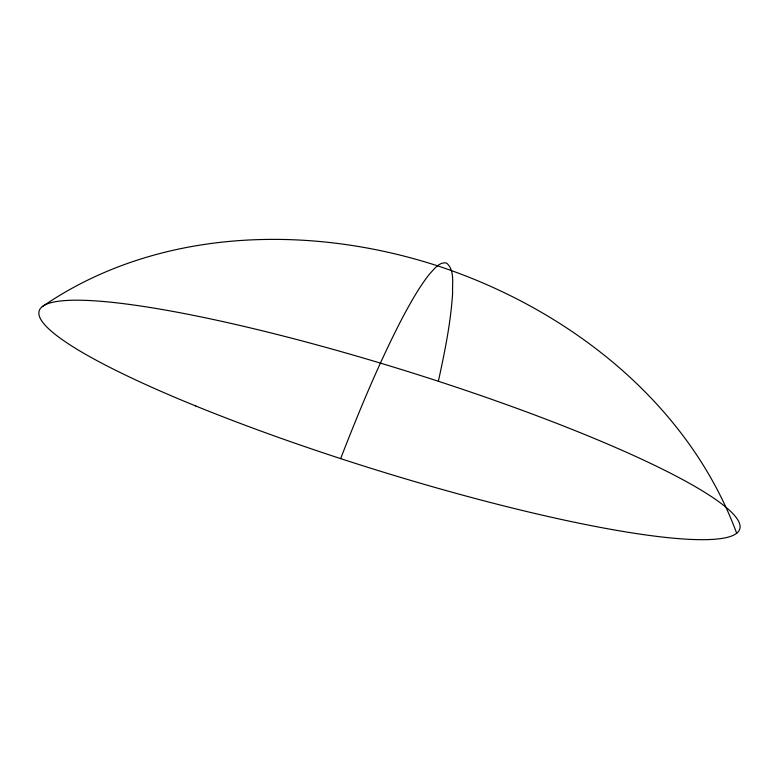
<?xml version="1.0" encoding="UTF-8"?>
<svg xmlns="http://www.w3.org/2000/svg" width="779" height="779" viewBox="0 0 779 779"><rect width="100%" height="100%" fill="white"/><g stroke="black" fill="none" stroke-linecap="round" stroke-linejoin="round"><path stroke-width="1.17" d="M438.373 381.272C444.673 352.205 450.759 322.915 452.609 293.167C452.083 283.371 455.004 270.05 446.464 262.981C439.083 261.686 434.078 269.31 429.609 273.945C419.092 287.227 410.874 302.135 402.86 317.004C379.022 362.771 359.333 410.562 340.627 458.617M42.319 306.624C156.783 227.877 308.542 223.875 437.506 265.824C567.628 308.533 688.149 402.013 736.681 533.264M195.889 406.044A366.86 51.687 17.3 0 0 739.437 529.886A366.86 51.687 17.3 0 0 233.174 323.898A366.86 51.687 17.3 0 0 195.889 406.044"/></g></svg>
